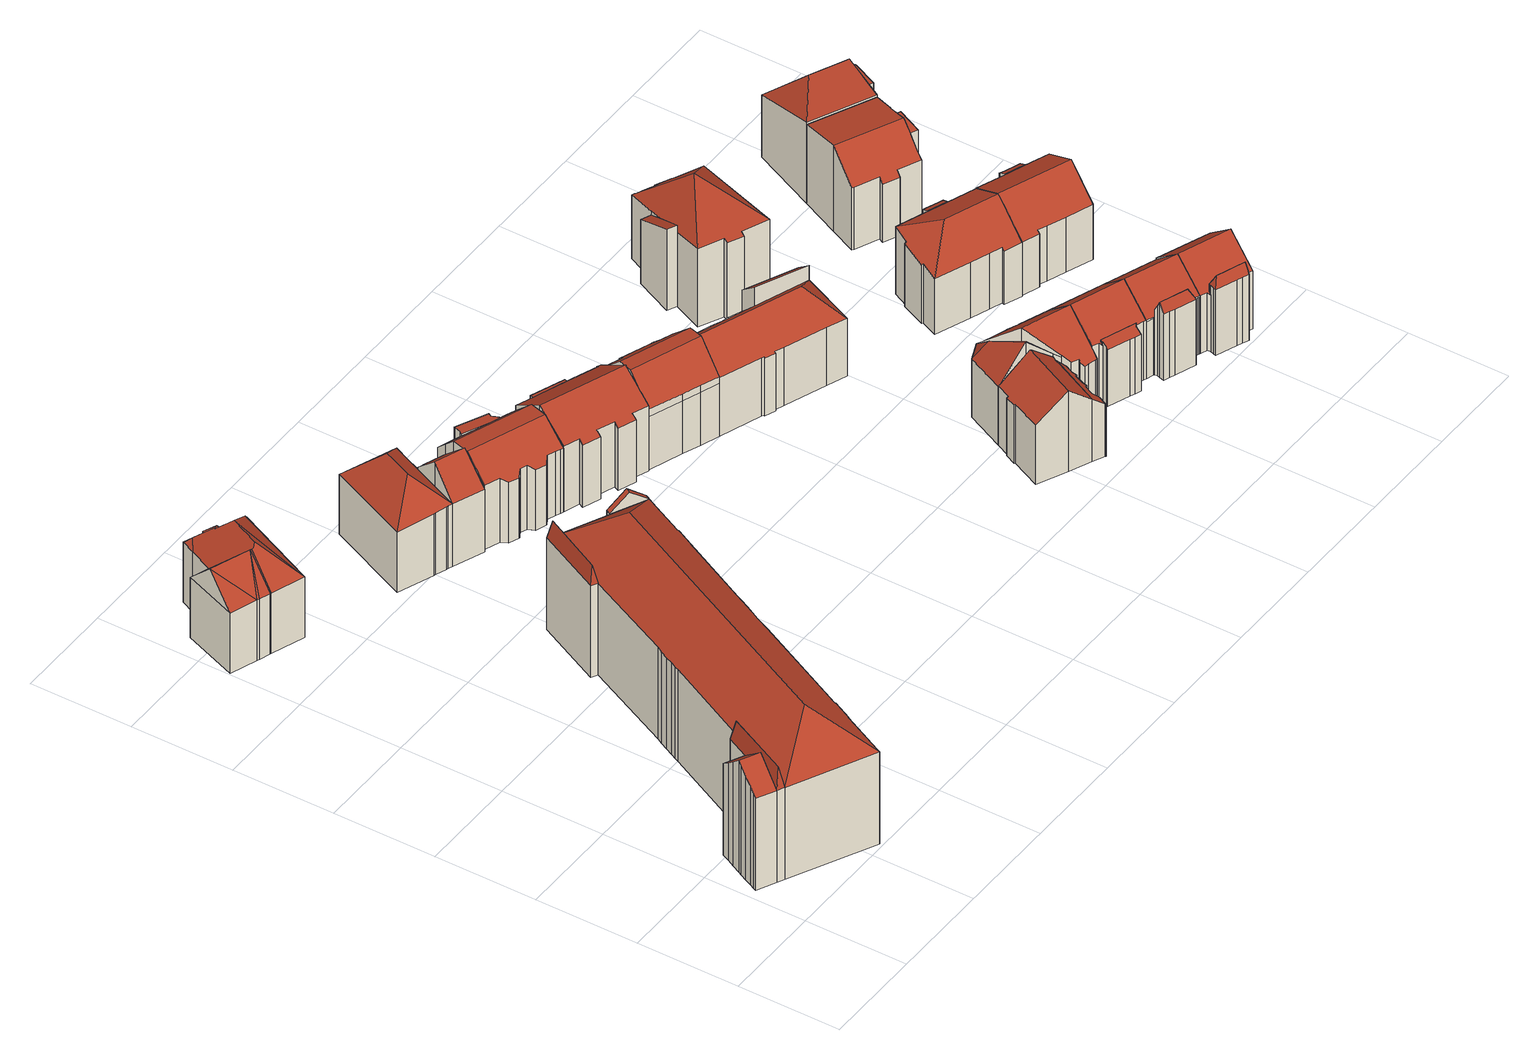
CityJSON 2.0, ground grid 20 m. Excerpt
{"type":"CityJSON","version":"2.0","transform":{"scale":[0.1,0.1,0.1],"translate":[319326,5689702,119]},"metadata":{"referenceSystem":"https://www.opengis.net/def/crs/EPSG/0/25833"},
"CityObjects":{
"building1":{"type":"Building","attributes":{"name":"Humboldt-Schule","Gemeindeschluessel":14713000,"Geometrietyp2DReferenz":"3000","function":"31001_3021","roofType":"9999"},"children":["building1-1","building1-2","building1-3","building1-4","building1-5"]},
"building1-1":{"type":"BuildingPart","attributes":{"Dachtyp_tdc":"tdcGableRoof","Dachneigung":39.08,"QualitaetDacherkennung":35,"Geometrietyp2DReferenz":"3000","roofType":"3100","measuredHeight":22.86},"parents":["building1"],"geometry":[{"type":"MultiSurface","lod":"2","boundaries":[[[0,1,2,3]],[[1,4,5,2]],[[4,6,7,5]],[[8,0,3,9,10]],[[8,11,12,0]],[[6,4,1,12,11]],[[0,12,1]],[[6,11,8]],[[3,2,5,7,9]],[[10,6,8]],[[10,9,7,6]]],"semantics":{"surfaces":[{"type":"WallSurface"},{"type":"RoofSurface"},{"type":"GroundSurface"},{"type":"ClosureSurface"}],"values":[0,0,0,0,1,1,0,0,2,0,3]}}]},
"building1-2":{"type":"BuildingPart","attributes":{"Dachtyp_tdc":"tdcGableRoof","Dachneigung":39.95,"QualitaetDacherkennung":53,"Geometrietyp2DReferenz":"3000","roofType":"3100","measuredHeight":24.12},"parents":["building1"],"geometry":[{"type":"MultiSurface","lod":"2","boundaries":[[[13,14,15,16]],[[17,18,19,20]],[[18,21,22,19]],[[21,23,24,22]],[[23,25,26,24]],[[25,27,28,26]],[[27,29,30,28]],[[29,31,32,30]],[[31,33,34,32]],[[33,13,16,34]],[[29,27,25,23,21,18,17,35]],[[35,36,14,13,33,31,29]],[[16,15,37,20,19,22,24,26,28,30,32,34]],[[38,36,35]],[[37,15,14,36,38]],[[17,38,35]],[[37,38,17,20]]],"semantics":{"surfaces":[{"type":"WallSurface"},{"type":"RoofSurface"},{"type":"GroundSurface"},{"type":"ClosureSurface"}],"values":[0,0,0,0,0,0,0,0,0,0,1,1,2,0,3,0,3]}}]},
"building1-3":{"type":"BuildingPart","attributes":{"Dachtyp_tdc":"tdcFreeFormRoof","Dachneigung":79.65,"QualitaetDacherkennung":23,"Geometrietyp2DReferenz":"3000","roofType":"5000","measuredHeight":24.1},"parents":["building1"],"geometry":[{"type":"MultiSurface","lod":"2","boundaries":[[[39,17,20,40,41]],[[42,43,44,45,46]],[[47,43,42]],[[48,47,42,36,38,17]],[[48,17,39]],[[47,48,39,43]],[[40,20,37,15,46,45]],[[46,15,14,36,42]],[[15,37,38,36,14]],[[37,20,17,38]],[[41,44,43,39]],[[41,40,45,44]]],"semantics":{"surfaces":[{"type":"WallSurface"},{"type":"RoofSurface"},{"type":"GroundSurface"},{"type":"ClosureSurface"}],"values":[0,0,1,1,1,1,2,0,3,3,0,3]}}]},
"building1-4":{"type":"BuildingPart","attributes":{"Dachtyp_tdc":"tdcHipRoof","Dachneigung":39.89,"QualitaetDacherkennung":83,"Geometrietyp2DReferenz":"3000","roofType":"3200","measuredHeight":27.28},"parents":["building1"],"geometry":[{"type":"MultiSurface","lod":"2","boundaries":[[[49,50,51,52]],[[50,53,54,51]],[[53,55,56,54]],[[55,57,58,56]],[[57,59,60,58]],[[59,61,62,60]],[[61,63,64,62]],[[63,65,66,64]],[[65,67,68,66]],[[67,69,70,68]],[[69,71,72,70]],[[71,73,74,72]],[[73,75,76,74]],[[75,77,78,76]],[[77,79,80,78]],[[79,81,82,80]],[[81,41,40,82]],[[44,83,84,45]],[[83,85,86,84]],[[85,87,88,86]],[[87,89,90,88]],[[89,91,92,90]],[[91,93,94,92]],[[93,95,96,94]],[[97,10,9,98]],[[6,99,100,7]],[[99,101,102,100]],[[101,49,52,102]],[[6,10,97,103]],[[41,81,104]],[[97,95,93,91,89,87,85,83,44,41,104,103]],[[81,79,77,75,73,71,69,67,65,63,61,59,57,55,53,50,49,101,99,6,103,104]],[[52,51,54,56,58,60,62,64,66,68,70,72,74,76,78,80,82,40,45,84,86,88,90,92,94,96,98,9,7,100,102]],[[44,45,40,41]],[[97,98,96,95]],[[7,9,10,6]]],"semantics":{"surfaces":[{"type":"WallSurface"},{"type":"RoofSurface"},{"type":"GroundSurface"},{"type":"ClosureSurface"}],"values":[0,0,0,0,0,0,0,0,0,0,0,0,0,0,0,0,0,0,0,0,0,0,0,0,0,0,0,0,1,1,1,1,2,3,3,3]}}]},
"building1-5":{"type":"BuildingPart","attributes":{"Dachtyp_tdc":"tdcFreeFormRoof","Dachneigung":79.71,"QualitaetDacherkennung":27,"Geometrietyp2DReferenz":"3000","roofType":"5000","measuredHeight":23.66},"parents":["building1"],"geometry":[{"type":"MultiSurface","lod":"2","boundaries":[[[105,106,107,96,95]],[[106,108,109,107]],[[108,110,97,98,109]],[[111,110,108]],[[112,111,108,106]],[[112,106,105]],[[111,112,105,110]],[[96,107,109,98]],[[95,97,110,105]],[[95,96,98,97]]],"semantics":{"surfaces":[{"type":"WallSurface"},{"type":"RoofSurface"},{"type":"GroundSurface"},{"type":"ClosureSurface"}],"values":[0,0,0,1,1,1,1,2,0,3]}}]},
"building2":{"type":"Building","attributes":{"Dachtyp_tdc":"tdcFreeFormRoof","Gemeindeschluessel":14713000,"Dachneigung":45.33,"QualitaetDacherkennung":56,"Geometrietyp2DReferenz":"3000","function":"31001_9998","roofType":"5000","measuredHeight":19.27},"geometry":[{"type":"MultiSurface","lod":"2","boundaries":[[[113,114,115,116]],[[114,117,118,115]],[[117,119,120,118]],[[119,121,122,120]],[[121,123,124,122]],[[123,125,126,124]],[[125,127,128,126]],[[127,129,130,128]],[[129,131,132,130]],[[131,133,134,132]],[[133,135,136,134]],[[135,137,138,136]],[[137,139,140,138]],[[139,141,142,140]],[[141,143,144,142]],[[143,145,146,144]],[[145,147,148,146]],[[147,113,116,148]],[[149,143,141]],[[149,145,143]],[[145,149,150]],[[150,147,145]],[[151,149,141,139]],[[152,153,151,139,137]],[[133,137,135]],[[154,137,133]],[[137,154,152]],[[155,154,133,131]],[[156,157,158,155,131,129]],[[156,129,127]],[[157,156,127,125]],[[159,158,157,125,123]],[[121,159,123]],[[159,121,119]],[[153,152,154,155,158,159,119,117]],[[117,149,151,153]],[[114,149,117]],[[113,149,114]],[[113,150,149]],[[147,150,113]],[[116,115,118,120,122,124,126,128,130,132,134,136,138,140,142,144,146,148]]],"semantics":{"surfaces":[{"type":"WallSurface"},{"type":"RoofSurface"},{"type":"GroundSurface"}],"values":[0,0,0,0,0,0,0,0,0,0,0,0,0,0,0,0,0,0,1,1,1,1,1,1,1,1,1,1,1,1,1,1,1,1,1,1,1,1,1,0,2]}}]},
"building3":{"type":"Building","attributes":{"Gemeindeschluessel":14713000,"Geometrietyp2DReferenz":"3000","function":"31001_9998","roofType":"9999"},"children":["building3-1","building3-2"]},
"building3-1":{"type":"BuildingPart","attributes":{"Dachtyp_tdc":"tdcGableRoof","Dachneigung":43.64,"QualitaetDacherkennung":61,"Geometrietyp2DReferenz":"3000","roofType":"3100","measuredHeight":18.75},"parents":["building3"],"geometry":[{"type":"MultiSurface","lod":"2","boundaries":[[[160,161,162,163,164]],[[161,165,166,162]],[[165,167,168,166]],[[167,169,170,168]],[[169,171,172,170]],[[171,173,174,172]],[[173,175,176,174]],[[175,177,178,176]],[[177,179,180,178]],[[175,173,171,169,167,165,161,160,181]],[[181,179,177,175]],[[182,163,162,166,168,170,172,174,176,178,180]],[[160,164,183,181]],[[164,163,182,183]],[[183,179,181]],[[182,180,179,183]]],"semantics":{"surfaces":[{"type":"WallSurface"},{"type":"RoofSurface"},{"type":"GroundSurface"},{"type":"ClosureSurface"}],"values":[0,0,0,0,0,0,0,0,0,1,1,2,0,3,0,3]}}]},
"building3-2":{"type":"BuildingPart","attributes":{"Dachtyp_tdc":"tdcHipRoof","Dachneigung":45.8,"QualitaetDacherkennung":66,"Geometrietyp2DReferenz":"3000","roofType":"3200","measuredHeight":18.83},"parents":["building3"],"geometry":[{"type":"MultiSurface","lod":"2","boundaries":[[[184,164,163,185]],[[186,187,180,179]],[[186,188,189,187]],[[188,190,191,189]],[[190,192,193,191]],[[192,194,195,193]],[[194,196,197,195]],[[196,198,199,197]],[[198,200,201,199]],[[200,202,203,201]],[[202,184,185,203]],[[194,192,190,188,186,179,204]],[[198,196,205]],[[179,183,164,184,202,200,198,205,204]],[[196,194,204,205]],[[185,163,182,180,187,189,191,193,195,197,199,201,203]],[[183,182,163,164]],[[180,182,183,179]]],"semantics":{"surfaces":[{"type":"WallSurface"},{"type":"RoofSurface"},{"type":"GroundSurface"},{"type":"ClosureSurface"}],"values":[0,0,0,0,0,0,0,0,0,0,0,1,1,1,1,2,3,3]}}]},
"building4":{"type":"Building","attributes":{"Gemeindeschluessel":14713000,"Geometrietyp2DReferenz":"3000","function":"31001_9998","roofType":"9999"},"children":["building4-1","building4-2"]},
"building4-1":{"type":"BuildingPart","attributes":{"Dachtyp_tdc":"tdcCutGableRoof","Dachneigung":38.71,"QualitaetDacherkennung":63,"Geometrietyp2DReferenz":"3000","roofType":"9999","measuredHeight":17.77},"parents":["building4"],"geometry":[{"type":"MultiSurface","lod":"2","boundaries":[[[206,207,208,209]],[[207,210,211,208]],[[210,212,213,211]],[[212,214,215,213]],[[216,217,218]],[[216,219,220,217]],[[219,221,222,220]],[[221,223,224,222]],[[223,225,226,224]],[[225,227,228,226]],[[227,229,230,228]],[[229,231,232,230]],[[231,233,234,232]],[[233,235,236,234]],[[235,237,238,236]],[[237,239,240,238]],[[239,241,242,240]],[[241,243,244,242]],[[243,245,246,244]],[[245,247,248,246]],[[247,249,250,248]],[[249,251,252,250]],[[251,253,254,252]],[[253,255,256,254]],[[255,206,209,256]],[[223,221,219,216,257,258,214,212,210,207,206,255]],[[253,251,249,247,245,243,241,239,237,235,233,231,229,227,225]],[[255,253,225,223]],[[209,208,211,213,215,259,217,220,222,224,226,228,230,232,234,236,238,240,242,244,246,248,250,252,254,256]],[[259,215,214,258]],[[218,257,216]],[[217,259,258,257,218]]],"semantics":{"surfaces":[{"type":"WallSurface"},{"type":"RoofSurface"},{"type":"GroundSurface"},{"type":"ClosureSurface"}],"values":[0,0,0,0,0,0,0,0,0,0,0,0,0,0,0,0,0,0,0,0,0,0,0,0,0,1,1,1,2,3,0,3]}}]},
"building4-2":{"type":"BuildingPart","attributes":{"Dachtyp_tdc":"tdcPolyFlatRoof","Dachneigung":4.6,"QualitaetDacherkennung":40,"Geometrietyp2DReferenz":"3000","roofType":"2100","measuredHeight":13.52},"parents":["building4"],"geometry":[{"type":"MultiSurface","lod":"2","boundaries":[[[260,261,262,263]],[[261,218,217,262]],[[264,215,214]],[[264,265,266,215]],[[265,267,268,266]],[[267,260,263,268]],[[267,265,264,269,257,218,261,260]],[[263,262,217,259,215,266,268]],[[258,257,269]],[[259,217,218,257,258]],[[214,258,269,264]],[[214,215,259,258]]],"semantics":{"surfaces":[{"type":"WallSurface"},{"type":"RoofSurface"},{"type":"GroundSurface"},{"type":"ClosureSurface"}],"values":[0,0,0,0,0,0,1,2,0,3,0,3]}}]},
"building5":{"type":"Building","attributes":{"Gemeindeschluessel":14713000,"Geometrietyp2DReferenz":"3000","function":"31001_9998","roofType":"9999"},"children":["building5-1","building5-2"]},
"building5-1":{"type":"BuildingPart","attributes":{"Dachtyp_tdc":"tdcFreeFormRoof","Dachneigung":34.18,"QualitaetDacherkennung":34,"Geometrietyp2DReferenz":"3000","roofType":"5000","measuredHeight":18.55},"parents":["building5"],"geometry":[{"type":"MultiSurface","lod":"2","boundaries":[[[270,271,272,273]],[[271,274,275,272]],[[274,276,277,275]],[[276,278,279,277]],[[278,280,281,279]],[[280,282,283,281]],[[282,284,285,283]],[[284,286,287,285]],[[286,288,289,287]],[[288,290,291,289]],[[290,292,293,291]],[[294,295,296]],[[294,297,298,295]],[[297,299,300,298]],[[299,301,302,300]],[[301,303,304,302]],[[303,305,306,304]],[[305,307,308,306]],[[307,309,310,308]],[[309,270,273,310]],[[305,303,301,299,297,294,292,290,288,286]],[[286,284,282,280,278,276,274,271,270,309,307,305]],[[273,272,275,277,279,281,283,285,287,289,291,295,298,300,302,304,306,308,310]],[[296,293,292,294]],[[296,295,291,293]]],"semantics":{"surfaces":[{"type":"WallSurface"},{"type":"RoofSurface"},{"type":"GroundSurface"},{"type":"ClosureSurface"}],"values":[0,0,0,0,0,0,0,0,0,0,0,0,0,0,0,0,0,0,0,0,1,1,2,0,3]}}]},
"building5-2":{"type":"BuildingPart","attributes":{"Dachtyp_tdc":"tdcPolyFlatRoof","Dachneigung":6.63,"QualitaetDacherkennung":39,"Geometrietyp2DReferenz":"3000","roofType":"2100","measuredHeight":13.02},"parents":["building5"],"geometry":[{"type":"MultiSurface","lod":"2","boundaries":[[[293,311,312,291]],[[311,313,314,312]],[[313,315,316,314]],[[315,317,318,316]],[[317,319,320,318]],[[319,296,295,320]],[[296,319,317,315,313,311,293]],[[291,312,314,316,318,320,295]],[[291,295,296,293]]],"semantics":{"surfaces":[{"type":"WallSurface"},{"type":"RoofSurface"},{"type":"GroundSurface"},{"type":"ClosureSurface"}],"values":[0,0,0,0,0,0,1,2,3]}}]},
"building6":{"type":"Building","attributes":{"Dachtyp_tdc":"tdcFreeFormRoof","Gemeindeschluessel":14713000,"Dachneigung":43.04,"QualitaetDacherkennung":45,"Geometrietyp2DReferenz":"3000","function":"31001_9998","roofType":"5000","measuredHeight":18.14},"geometry":[{"type":"MultiSurface","lod":"2","boundaries":[[[321,322,323,324]],[[322,325,326,323]],[[325,327,328,326]],[[327,329,330,328]],[[329,331,332,330]],[[331,333,334,332]],[[333,335,336,334]],[[335,337,338,336]],[[337,339,340,338]],[[339,341,342,340]],[[341,343,344,342]],[[343,345,346,344]],[[345,347,348,346]],[[347,349,350,348]],[[349,351,352,350]],[[351,321,324,352]],[[353,354,355,356,357,358,359,360,327,325,361,362,363]],[[364,365,366,367,368,369]],[[370,357,356,366,365]],[[335,370,365,364,337]],[[333,358,357,370,335]],[[337,364,369,339]],[[339,369,368,341]],[[341,368,367,343]],[[343,367,366,356,355,345]],[[349,353,363,351]],[[351,363,362,321]],[[321,362,361,322]],[[322,361,325]],[[327,360,329]],[[329,360,359,331]],[[331,359,358,333]],[[345,355,354,347]],[[347,354,353,349]],[[324,323,326,328,330,332,334,336,338,340,342,344,346,348,350,352]]],"semantics":{"surfaces":[{"type":"WallSurface"},{"type":"RoofSurface"},{"type":"GroundSurface"}],"values":[0,0,0,0,0,0,0,0,0,0,0,0,0,0,0,0,1,1,1,0,0,0,0,0,0,0,0,0,0,0,0,0,0,0,2]}}]},
"building7":{"type":"Building","attributes":{"Gemeindeschluessel":14713000,"Geometrietyp2DReferenz":"3000","function":"31001_9998","roofType":"9999"},"children":["building7-1","building7-2","building7-3"]},
"building7-1":{"type":"BuildingPart","attributes":{"Dachtyp_tdc":"tdcPolyFlatRoof","Dachneigung":41.28,"QualitaetDacherkennung":39,"Geometrietyp2DReferenz":"3000","roofType":"2100","measuredHeight":16.24},"parents":["building7"],"geometry":[{"type":"MultiSurface","lod":"2","boundaries":[[[371,372,373,374,375]],[[376,377,378,379,380]],[[377,371,375,378]],[[377,376,372,371]],[[375,374,379,378]],[[380,373,372,376]],[[380,379,374,373]]],"semantics":{"surfaces":[{"type":"WallSurface"},{"type":"RoofSurface"},{"type":"GroundSurface"},{"type":"ClosureSurface"}],"values":[0,0,0,1,2,0,3]}}]},
"building7-2":{"type":"BuildingPart","attributes":{"Dachtyp_tdc":"tdcHipAndGableRoof","Dachneigung":43.42,"QualitaetDacherkennung":52,"Geometrietyp2DReferenz":"3000","roofType":"5000","measuredHeight":18.01},"parents":["building7"],"geometry":[{"type":"MultiSurface","lod":"2","boundaries":[[[381,382,383,384]],[[382,385,386,383]],[[385,387,388,386]],[[387,389,390,388]],[[389,391,338,390]],[[391,392,393,338]],[[392,394,395,393]],[[396,397,398,399]],[[397,400,401,398]],[[400,402,403,401]],[[402,404,405,403]],[[404,406,407,405]],[[406,408,409,407]],[[408,380,379,409]],[[373,410,411,374]],[[410,412,413,411]],[[412,414,415,413]],[[414,381,384,415]],[[410,373,416]],[[373,380,408,406,404,402,400,397,396,394,392,416]],[[392,391,389,387,385,382,381,414,412,410,416]],[[384,383,386,388,390,338,393,395,399,398,401,403,405,407,409,379,374,411,413,415]],[[396,399,395,394]],[[373,374,379,380]]],"semantics":{"surfaces":[{"type":"WallSurface"},{"type":"RoofSurface"},{"type":"GroundSurface"},{"type":"ClosureSurface"}],"values":[0,0,0,0,0,0,0,0,0,0,0,0,0,0,0,0,0,0,1,1,1,2,3,3]}}]},
"building7-3":{"type":"BuildingPart","attributes":{"Dachtyp_tdc":"tdcPolyFlatRoof","Dachneigung":9.2,"QualitaetDacherkennung":43,"Geometrietyp2DReferenz":"3000","roofType":"2100","measuredHeight":12.46},"parents":["building7"],"geometry":[{"type":"MultiSurface","lod":"2","boundaries":[[[417,418,334,395,394]],[[418,419,420,334]],[[419,421,422,420]],[[421,423,424,422]],[[423,425,396,399,424]],[[423,421,419,418,417,425]],[[399,395,334,420,422,424]],[[417,394,396,425]],[[394,395,399,396]]],"semantics":{"surfaces":[{"type":"WallSurface"},{"type":"RoofSurface"},{"type":"GroundSurface"},{"type":"ClosureSurface"}],"values":[0,0,0,0,0,1,2,0,3]}}]},
"building8":{"type":"Building","attributes":{"Gemeindeschluessel":14713000,"Geometrietyp2DReferenz":"3000","function":"31001_9998","roofType":"9999"},"children":["building8-1","building8-2","building8-3","building8-4"]},
"building8-1":{"type":"BuildingPart","attributes":{"Dachtyp_tdc":"tdcPolyFlatRoof","Dachneigung":40.09,"QualitaetDacherkennung":28,"Geometrietyp2DReferenz":"3000","roofType":"2100","measuredHeight":13.43},"parents":["building8"],"geometry":[{"type":"MultiSurface","lod":"2","boundaries":[[[426,427,428,429]],[[426,430,431,427]],[[430,432,433,431]],[[432,434,435,433]],[[434,436,437,435]],[[436,438,439,437]],[[438,440,441,439]],[[440,442,443,441]],[[442,444,445,443]],[[444,446,447,445]],[[446,448,449,447]],[[448,450,451,449]],[[450,452,453,451]],[[452,454,455,453]],[[454,452,450,448,446,444,442,440,438,436,434,432,430,426,429,456]],[[428,427,431,433,435,437,439,441,443,445,447,449,451,453,455]],[[428,455,454,456,429]]],"semantics":{"surfaces":[{"type":"WallSurface"},{"type":"RoofSurface"},{"type":"GroundSurface"},{"type":"ClosureSurface"}],"values":[0,0,0,0,0,0,0,0,0,0,0,0,0,0,1,2,3]}}]},
"building8-2":{"type":"BuildingPart","attributes":{"Dachtyp_tdc":"tdcGableRoof","Dachneigung":40.97,"QualitaetDacherkennung":68,"Geometrietyp2DReferenz":"3000","roofType":"3100","measuredHeight":17.46},"parents":["building8"],"geometry":[{"type":"MultiSurface","lod":"2","boundaries":[[[457,458,459,460]],[[458,461,462,459]],[[461,463,464,462]],[[463,465,466,464]],[[465,467,468,466]],[[467,469,470,468]],[[469,471,470]],[[472,473,474,475]],[[473,476,477,474]],[[476,478,479,477]],[[478,480,481,479]],[[480,482,483,481]],[[482,484,485,483]],[[484,486,487,485]],[[486,488,489,487]],[[488,490,491,489]],[[490,457,460,491]],[[486,484,482,480,478,476,473,472,492,493]],[[493,469,467,465,463,461,458,457,490,488,486]],[[460,459,462,464,466,468,470,494,475,474,477,479,481,483,485,487,489,491]],[[495,471,469,493]],[[494,470,471,495]],[[492,495,493]],[[494,495,492,472,475]]],"semantics":{"surfaces":[{"type":"WallSurface"},{"type":"RoofSurface"},{"type":"GroundSurface"},{"type":"ClosureSurface"}],"values":[0,0,0,0,0,0,0,0,0,0,0,0,0,0,0,0,0,1,1,2,0,3,0,3]}}]},
"building8-3":{"type":"BuildingPart","attributes":{"Dachtyp_tdc":"tdcGableRoof","Dachneigung":36.31,"QualitaetDacherkennung":55,"Geometrietyp2DReferenz":"3000","roofType":"3100","measuredHeight":17.39},"parents":["building8"],"geometry":[{"type":"MultiSurface","lod":"2","boundaries":[[[496,497,498,499]],[[497,500,501,498]],[[500,502,503,504,501]],[[505,429,428,506]],[[507,508,509,455,454]],[[508,510,511,509]],[[510,512,513,511]],[[512,496,499,513]],[[508,507,456,429,505,514]],[[514,515,516,502,500,497,496,512,510,508]],[[499,498,501,504,517,518,506,428,455,509,511,513]],[[516,503,502]],[[518,517,515,514]],[[517,504,503,516,515]],[[518,514,505,506]],[[454,456,507]],[[455,428,429,456,454]]],"semantics":{"surfaces":[{"type":"WallSurface"},{"type":"RoofSurface"},{"type":"GroundSurface"},{"type":"ClosureSurface"}],"values":[0,0,0,0,0,0,0,0,1,1,2,0,3,3,3,0,3]}}]},
"building8-4":{"type":"BuildingPart","attributes":{"Dachtyp_tdc":"tdcFreeFormRoof","Dachneigung":51.46,"QualitaetDacherkennung":14,"Geometrietyp2DReferenz":"3000","roofType":"5000","measuredHeight":15.88},"parents":["building8"],"geometry":[{"type":"MultiSurface","lod":"2","boundaries":[[[471,519,505,506,470]],[[503,520,521,504]],[[520,522,472,475,521]],[[523,519,471,495,492,522,524]],[[522,520,524]],[[520,503,516,523,524]],[[475,494,470,506,518,517,504,521]],[[492,472,522]],[[470,494,495,471]],[[494,475,472,492,495]],[[515,514,505,519,523]],[[517,518,514,515]],[[518,506,505,514]],[[516,515,523]],[[517,515,516,503,504]]],"semantics":{"surfaces":[{"type":"WallSurface"},{"type":"RoofSurface"},{"type":"GroundSurface"},{"type":"ClosureSurface"}],"values":[0,0,0,1,1,1,2,0,3,3,0,3,3,0,3]}}]},
"building9":{"type":"Building","attributes":{"Gemeindeschluessel":14713000,"Geometrietyp2DReferenz":"3000","function":"31001_9998","roofType":"9999"},"children":["building9-1","building9-2"]},
"building9-1":{"type":"BuildingPart","attributes":{"Dachtyp_tdc":"tdcGableRoof","Dachneigung":37.28,"QualitaetDacherkennung":46,"Geometrietyp2DReferenz":"3000","roofType":"3100","measuredHeight":17.29},"parents":["building9"],"geometry":[{"type":"MultiSurface","lod":"2","boundaries":[[[525,526,527,528]],[[526,529,530,527]],[[529,531,532,530]],[[531,484,533,532]],[[484,534,535,533]],[[534,536,537,535]],[[536,538,539,537]],[[538,540,541,539]],[[540,542,543,541]],[[536,534,484,531]],[[531,529,526,525,544,542,540,538,536]],[[543,545,528,527,530,532,533,535,537,539,541]],[[544,545,543,542]],[[525,528,545,544]]],"semantics":{"surfaces":[{"type":"WallSurface"},{"type":"RoofSurface"},{"type":"GroundSurface"},{"type":"ClosureSurface"}],"values":[0,0,0,0,0,0,0,0,0,1,1,2,3,3]}}]},
"building9-2":{"type":"BuildingPart","attributes":{"Dachtyp_tdc":"tdcPolyFlatRoof","Dachneigung":24.09,"QualitaetDacherkennung":24,"Geometrietyp2DReferenz":"3000","roofType":"2100","measuredHeight":13.1},"parents":["building9"],"geometry":[{"type":"MultiSurface","lod":"2","boundaries":[[[546,547,525,528,548]],[[549,550,551,543,542]],[[550,552,553,551]],[[552,554,555,553]],[[554,556,557,555]],[[556,558,559,557]],[[558,546,548,559]],[[558,556,554,552,550,549,560,547,546]],[[548,528,545,543,551,553,555,557,559]],[[544,525,547,560]],[[544,545,528,525]],[[542,544,560,549]],[[542,543,545,544]]],"semantics":{"surfaces":[{"type":"WallSurface"},{"type":"RoofSurface"},{"type":"GroundSurface"},{"type":"ClosureSurface"}],"values":[0,0,0,0,0,0,0,1,2,0,3,0,3]}}]},
"building10":{"type":"Building","attributes":{"Gemeindeschluessel":14713000,"Geometrietyp2DReferenz":"3000","function":"31001_9998","roofType":"9999"},"children":["building10-1","building10-2"]},
"building10-1":{"type":"BuildingPart","attributes":{"Dachtyp_tdc":"tdcTentRoof","Dachneigung":41.54,"QualitaetDacherkennung":26,"Geometrietyp2DReferenz":"3000","roofType":"3500","measuredHeight":21.17},"parents":["building10"],"geometry":[{"type":"MultiSurface","lod":"2","boundaries":[[[561,562,563,564]],[[562,565,566,563]],[[565,567,568,566]],[[567,569,570,568]],[[569,571,572,570]],[[573,574,575,576,577]],[[574,578,579,575]],[[578,580,581,579]],[[580,582,583,581]],[[582,584,585,583]],[[584,586,587,585]],[[586,588,589,587]],[[588,590,591,589]],[[590,592,593,591]],[[592,594,595,593]],[[594,561,564,595]],[[569,567,565,562,561,594,596]],[[574,573,597,598,571,569,596]],[[592,590,588,586,584,582,580,578,574,596]],[[594,592,596]],[[564,563,566,568,570,572,576,575,579,581,583,585,587,589,591,593,595]],[[597,577,598]],[[577,576,572,571,598]],[[573,577,597]]],"semantics":{"surfaces":[{"type":"WallSurface"},{"type":"RoofSurface"},{"type":"GroundSurface"},{"type":"ClosureSurface"}],"values":[0,0,0,0,0,0,0,0,0,0,0,0,0,0,0,0,1,1,1,1,2,0,3,0]}}]},
"building10-2":{"type":"BuildingPart","attributes":{"Dachtyp_tdc":"tdcPolyFlatRoof","Dachneigung":24.08,"QualitaetDacherkennung":25,"Geometrietyp2DReferenz":"3000","roofType":"2100","measuredHeight":17.58},"parents":["building10"],"geometry":[{"type":"MultiSurface","lod":"2","boundaries":[[[599,600,601,602]],[[600,577,576,601]],[[603,572,571]],[[603,599,602,572]],[[603,598,577,600,599]],[[602,601,576,572]],[[571,598,603]],[[572,576,577,598,571]]],"semantics":{"surfaces":[{"type":"WallSurface"},{"type":"RoofSurface"},{"type":"GroundSurface"},{"type":"ClosureSurface"}],"values":[0,0,0,0,1,2,0,3]}}]},
"building11":{"type":"Building","attributes":{"Gemeindeschluessel":14713000,"Geometrietyp2DReferenz":"3000","function":"31001_9998","roofType":"9999"},"children":["building11-1","building11-2"]},
"building11-1":{"type":"BuildingPart","attributes":{"Dachtyp_tdc":"tdcFreeFormRoof","Dachneigung":63.74,"QualitaetDacherkennung":9,"Geometrietyp2DReferenz":"3000","roofType":"5000","measuredHeight":16.14},"parents":["building11"],"geometry":[{"type":"MultiSurface","lod":"2","boundaries":[[[604,605,606,607]],[[605,608,609,606]],[[608,610,611,612,613,609]],[[614,615,616,617,618]],[[615,619,620,616]],[[619,621,622,620]],[[621,623,624,622]],[[623,625,626,624]],[[625,604,607,626]],[[621,619,615,614,627,628]],[[627,610,608,605,628]],[[605,604,625,623,621,628]],[[607,606,609,613,629,617,616,620,622,624,626]],[[630,611,610,627]],[[629,613,612,631]],[[631,612,611,630]],[[614,618,631,630,627]],[[618,617,629,631]]],"semantics":{"surfaces":[{"type":"WallSurface"},{"type":"RoofSurface"},{"type":"GroundSurface"},{"type":"ClosureSurface"}],"values":[0,0,0,0,0,0,0,0,0,1,1,1,2,0,3,3,0,3]}}]},
"building11-2":{"type":"BuildingPart","attributes":{"Dachtyp_tdc":"tdcGableRoof","Dachneigung":37.46,"QualitaetDacherkennung":47,"Geometrietyp2DReferenz":"3000","roofType":"3100","measuredHeight":17.3},"parents":["building11"],"geometry":[{"type":"MultiSurface","lod":"2","boundaries":[[[632,633,634,635]],[[633,636,637,634]],[[636,618,617,637]],[[612,638,639,613]],[[638,640,539,639]],[[640,534,535,539]],[[534,632,635,535]],[[534,536,641,632]],[[642,643,644,641,536,538,645,611,630]],[[612,611,645,638]],[[638,645,538,640]],[[640,538,536,534]],[[633,644,643,636]],[[632,641,644,633]],[[636,643,642,618]],[[635,634,637,617,629,613,639,539,535]],[[631,612,613,629]],[[618,631,629,617]],[[631,618,642,630]],[[612,631,630,611]]],"semantics":{"surfaces":[{"type":"WallSurface"},{"type":"RoofSurface"},{"type":"GroundSurface"},{"type":"ClosureSurface"}],"values":[0,0,0,0,0,0,0,1,1,0,0,0,0,0,0,2,3,3,0,3]}}]},
"building12":{"type":"Building","attributes":{"Gemeindeschluessel":14713000,"Geometrietyp2DReferenz":"3000","function":"31001_9998","roofType":"9999"},"children":["building12-1","building12-2"]},
"building12-1":{"type":"BuildingPart","attributes":{"Dachtyp_tdc":"tdcPolyFlatRoof","Dachneigung":24.52,"QualitaetDacherkennung":40,"Geometrietyp2DReferenz":"3000","roofType":"2100","measuredHeight":14.7},"parents":["building12"],"geometry":[{"type":"MultiSurface","lod":"2","boundaries":[[[646,647,648]],[[646,649,650,647]],[[649,651,652,650]],[[651,653,654,652]],[[653,655,656,654]],[[655,657,658,659,656]],[[655,653,651,649,646,657]],[[659,647,650,652,654,656]],[[646,648,658,657]],[[648,647,659,658]]],"semantics":{"surfaces":[{"type":"WallSurface"},{"type":"RoofSurface"},{"type":"GroundSurface"},{"type":"ClosureSurface"}],"values":[0,0,0,0,0,0,1,2,0,3]}}]},
"building12-2":{"type":"BuildingPart","attributes":{"Dachtyp_tdc":"tdcHipAndGableRoof","Dachneigung":42.98,"QualitaetDacherkennung":43,"Geometrietyp2DReferenz":"3000","roofType":"5000","measuredHeight":17.6},"parents":["building12"],"geometry":[{"type":"MultiSurface","lod":"2","boundaries":[[[658,660,661,659]],[[660,662,663,661]],[[662,664,665,663]],[[664,666,667,665]],[[666,668,669,667]],[[668,670,671,669]],[[670,672,673,671]],[[672,674,675,673]],[[674,676,677,675]],[[676,678,679,677]],[[678,680,681,679]],[[680,682,683,681]],[[682,684,685,683]],[[684,686,687,685]],[[686,648,647,687]],[[684,682,680,678,676,674,688]],[[674,672,670,668,666,664,662,688]],[[662,660,658,648,686,684,688]],[[659,661,663,665,667,669,671,673,675,677,679,681,683,685,687,647]],[[659,647,648,658]]],"semantics":{"surfaces":[{"type":"WallSurface"},{"type":"RoofSurface"},{"type":"GroundSurface"},{"type":"ClosureSurface"}],"values":[0,0,0,0,0,0,0,0,0,0,0,0,0,0,0,1,1,1,2,3]}}]},
"building13":{"type":"Building","attributes":{"Gemeindeschluessel":14713000,"Geometrietyp2DReferenz":"3000","function":"31001_9998","roofType":"9999"},"children":["building13-1","building13-2"]},
"building13-1":{"type":"BuildingPart","attributes":{"Dachtyp_tdc":"tdcGableRoof","Dachneigung":37.94,"QualitaetDacherkennung":48,"Geometrietyp2DReferenz":"3000","roofType":"3100","measuredHeight":17.29},"parents":["building13"],"geometry":[{"type":"MultiSurface","lod":"2","boundaries":[[[689,690,691,692]],[[690,693,694,691]],[[693,695,634,694]],[[695,641,696,634]],[[641,697,635,696]],[[697,698,699,635]],[[698,700,701,699]],[[700,702,703,701]],[[702,704,705,703]],[[704,706,707,705]],[[700,698,697,641]],[[641,695,693,690,689,708,706,704,702,700]],[[707,709,692,691,694,634,696,635,699,701,703,705]],[[708,709,707,706]],[[689,692,709,708]]],"semantics":{"surfaces":[{"type":"WallSurface"},{"type":"RoofSurface"},{"type":"GroundSurface"},{"type":"ClosureSurface"}],"values":[0,0,0,0,0,0,0,0,0,0,1,1,2,3,3]}}]},
"building13-2":{"type":"BuildingPart","attributes":{"Dachtyp_tdc":"tdcFreeFormRoof","Dachneigung":64.2,"QualitaetDacherkennung":9,"Geometrietyp2DReferenz":"3000","roofType":"5000","measuredHeight":16.16},"parents":["building13"],"geometry":[{"type":"MultiSurface","lod":"2","boundaries":[[[710,711,712,707,706]],[[711,713,714,712]],[[713,715,716,714]],[[715,717,718,716]],[[717,719,720,718]],[[719,721,722,720]],[[721,723,724,722]],[[723,725,726,724]],[[725,727,689,692,726]],[[723,721,719,717,715,713,728]],[[713,711,710,729,728]],[[729,727,725,723,728]],[[709,707,712,714,716,718,720,722,724,726,692]],[[706,708,729,710]],[[706,707,709,708]],[[708,689,727,729]],[[708,709,692,689]]],"semantics":{"surfaces":[{"type":"WallSurface"},{"type":"RoofSurface"},{"type":"GroundSurface"},{"type":"ClosureSurface"}],"values":[0,0,0,0,0,0,0,0,0,1,1,1,2,0,3,0,3]}}]},
"building14":{"type":"Building","attributes":{"Gemeindeschluessel":14713000,"Geometrietyp2DReferenz":"3000","function":"31001_9998","roofType":"9999"},"children":["building14-1","building14-2"]},
"building14-1":{"type":"BuildingPart","attributes":{"Dachtyp_tdc":"tdcPolyFlatRoof","Dachneigung":26.03,"QualitaetDacherkennung":41,"Geometrietyp2DReferenz":"3000","roofType":"2100","measuredHeight":14.55},"parents":["building14"],"geometry":[{"type":"MultiSurface","lod":"2","boundaries":[[[730,731,732,733]],[[731,734,735,732]],[[734,736,737,735]],[[736,738,739,740,737]],[[741,730,733,742,743]],[[741,738,736,734,731,730]],[[733,732,735,737,740,742]],[[743,739,738,741]],[[743,742,740,739]]],"semantics":{"surfaces":[{"type":"WallSurface"},{"type":"RoofSurface"},{"type":"GroundSurface"},{"type":"ClosureSurface"}],"values":[0,0,0,0,0,1,2,0,3]}}]},
"building14-2":{"type":"BuildingPart","attributes":{"Dachtyp_tdc":"tdcGableRoof","Dachneigung":43.26,"QualitaetDacherkennung":49,"Geometrietyp2DReferenz":"3000","roofType":"3100","measuredHeight":17.53},"parents":["building14"],"geometry":[{"type":"MultiSurface","lod":"2","boundaries":[[[739,744,745,740]],[[744,746,747,745]],[[746,748,749,747]],[[748,750,751,749]],[[750,752,753,751]],[[752,754,755,753]],[[754,756,757,755]],[[756,664,758,757]],[[664,759,760,758]],[[759,761,762,760]],[[761,763,764,762]],[[763,743,742,764]],[[759,664,756,754,752,750,748,746]],[[746,744,739,743,763,761,759]],[[742,740,745,747,749,751,753,755,757,758,760,762,764]],[[740,742,743,739]]],"semantics":{"surfaces":[{"type":"WallSurface"},{"type":"RoofSurface"},{"type":"GroundSurface"},{"type":"ClosureSurface"}],"values":[0,0,0,0,0,0,0,0,0,0,0,0,1,1,2,3]}}]},
"building15":{"type":"Building","attributes":{"Gemeindeschluessel":14713000,"Geometrietyp2DReferenz":"3000","function":"31001_9998","roofType":"9999"},"children":["building15-1","building15-2"]},
"building15-1":{"type":"BuildingPart","attributes":{"Dachtyp_tdc":"tdcGableRoof","Dachneigung":10.15,"QualitaetDacherkennung":22,"Geometrietyp2DReferenz":"3000","roofType":"3100","measuredHeight":18.42},"parents":["building15"],"geometry":[{"type":"MultiSurface","lod":"2","boundaries":[[[765,766,767,768]],[[766,769,770,767]],[[769,771,772,770]],[[771,773,774,772]],[[773,775,776,774]],[[775,777,778,776]],[[777,779,780,778]],[[779,781,782,780]],[[781,783,784,782]],[[783,785,786,784]],[[785,787,788,789,786]],[[790,791,792]],[[790,765,768,791]],[[793,794,787,785,783,781]],[[781,779,777,775,773,771,769,766,765,790,793]],[[768,767,770,772,774,776,778,780,782,784,786,789,795,796,791]],[[797,788,787,794]],[[797,795,789,788]],[[798,797,794,793]],[[796,795,797,798]],[[790,792,798,793]],[[796,798,792,791]]],"semantics":{"surfaces":[{"type":"WallSurface"},{"type":"RoofSurface"},{"type":"GroundSurface"},{"type":"ClosureSurface"}],"values":[0,0,0,0,0,0,0,0,0,0,0,0,0,1,1,2,0,3,0,3,0,3]}}]},
"building15-2":{"type":"BuildingPart","attributes":{"Dachtyp_tdc":"tdcPolyFlatRoof","Dachneigung":2.58,"QualitaetDacherkennung":60,"Geometrietyp2DReferenz":"3000","roofType":"2100","measuredHeight":16.1},"parents":["building15"],"geometry":[{"type":"MultiSurface","lod":"2","boundaries":[[[788,799,800,789]],[[799,801,802,800]],[[801,803,804,802]],[[803,792,791,804]],[[797,798,792,803,801,799,788]],[[789,800,802,804,791,796,795]],[[795,796,798,797]],[[796,791,792,798]],[[788,789,795,797]]],"semantics":{"surfaces":[{"type":"WallSurface"},{"type":"RoofSurface"},{"type":"GroundSurface"},{"type":"ClosureSurface"}],"values":[0,0,0,0,1,2,3,3,3]}}]},
"building16":{"type":"Building","attributes":{"Gemeindeschluessel":14713000,"Geometrietyp2DReferenz":"3000","function":"31001_9998","roofType":"9999"},"children":["building16-1","building16-2"]},
"building16-1":{"type":"BuildingPart","attributes":{"Dachtyp_tdc":"tdcHipAndGableRoof","Dachneigung":10.03,"QualitaetDacherkennung":27,"Geometrietyp2DReferenz":"3000","roofType":"5000","measuredHeight":19.1},"parents":["building16"],"geometry":[{"type":"MultiSurface","lod":"2","boundaries":[[[805,806,807,808]],[[806,809,810,807]],[[809,811,812,810]],[[811,813,814,812]],[[813,815,816,817,814]],[[818,819,820]],[[818,821,822,819]],[[821,823,824,822]],[[823,825,826,824]],[[825,827,828,826]],[[827,829,830,828]],[[829,831,832,830]],[[831,805,808,832]],[[827,825,833]],[[825,823,821,818,834,833]],[[834,815,813,811,809,806,805,831,829,827,833]],[[808,807,810,812,814,817,835,819,822,824,826,828,830,832]],[[836,816,815,834]],[[835,817,816,836]],[[818,820,836,834]],[[835,836,820,819]]],"semantics":{"surfaces":[{"type":"WallSurface"},{"type":"RoofSurface"},{"type":"GroundSurface"},{"type":"ClosureSurface"}],"values":[0,0,0,0,0,0,0,0,0,0,0,0,0,1,1,1,2,0,3,0,3]}}]},
"building16-2":{"type":"BuildingPart","attributes":{"Dachtyp_tdc":"tdcPolyFlatRoof","Dachneigung":2.99,"QualitaetDacherkennung":71,"Geometrietyp2DReferenz":"3000","roofType":"2100","measuredHeight":16.29},"parents":["building16"],"geometry":[{"type":"MultiSurface","lod":"2","boundaries":[[[816,837,838,817]],[[837,839,840,838]],[[839,841,842,840]],[[841,843,844,842]],[[843,820,819,844]],[[843,841,839,837,816,836,820]],[[819,835,817,838,840,842,844]],[[817,835,836,816]],[[835,819,820,836]]],"semantics":{"surfaces":[{"type":"WallSurface"},{"type":"RoofSurface"},{"type":"GroundSurface"},{"type":"ClosureSurface"}],"values":[0,0,0,0,0,1,2,3,3]}}]}
},
"vertices":[
[490,717,209],[558,684,209],[558,684,11],[490,717,11],[555,678,209],[555,678,11],[553,674,209],[553,674,11],[485,707,209],[485,707,11],[485,707,208],[519,690,240],[524,700,240],
[58,200,209],[95,182,208],[95,182,11],[58,200,11],[48,88,209],[12,106,209],[12,106,11],[48,88,11],[14,111,214],[14,111,11],[19,120,223],[19,120,11],[25,134,235],[25,134,11],[32,147,247],[32,147,11],[35,153,253],[35,153,11],[44,171,235],[44,171,11],[51,185,222],[51,185,11],[71,135,253],[94,181,209],[71,135,11],[71,135,209],
[62,81,209],[62,81,11],[62,81,208],[116,225,209],[129,219,209],[129,219,208],[129,219,11],[116,225,11],[119,215,250],[58,91,252],
[515,591,207],[514,589,207],[514,589,11],[515,591,11],[497,555,207],[497,555,11],[496,553,207],[496,553,11],[495,554,209],[495,554,11],[426,415,209],[426,415,11],[422,406,209],[422,406,11],[413,388,209],[413,388,11],[397,356,209],[397,356,11],[390,342,209],[390,342,11],[384,329,210],[384,329,11],[288,132,209],[288,132,11],[290,131,208],[290,131,11],[271,93,208],[271,93,11],[269,93,209],[269,93,11],[228,8,209],[228,8,11],[224,1,209],[224,1,11],[216,394,208],[216,394,11],[219,402,208],[219,402,11],[225,413,208],[225,413,11],[232,427,208],[232,427,11],[239,442,208],[239,442,11],[245,453,209],[245,453,11],[327,626,207],[327,626,11],[390,754,207],[390,754,11],[542,652,209],[542,652,11],[513,592,209],[513,592,11],[433,633,284],[184,122,284],
[327,626,209],[315,632,209],[315,632,11],[377,761,209],[377,761,11],[390,754,209],[380,751,248],[324,635,245],
[44,1245,132],[64,1238,132],[64,1238,2],[44,1245,2],[80,1232,132],[80,1232,2],[101,1278,132],[101,1278,2],[113,1304,132],[113,1304,2],[113,1305,132],[113,1305,2],[151,1290,132],[151,1290,2],[153,1293,132],[153,1293,2],[179,1282,132],[179,1282,2],[178,1277,132],[178,1277,2],[225,1256,132],[225,1256,2],[224,1253,132],[224,1253,2],[149,1088,132],[149,1088,2],[84,1111,132],[84,1111,2],[82,1112,132],[82,1112,2],[61,1119,132],[61,1119,2],[57,1121,132],[57,1121,2],[4,1140,132],[4,1140,2],[101,1164,189],[24,1192,189],[104,1163,189],[116,1165,195],[108,1162,189],[144,1224,194],[132,1254,171],[159,1272,149],[158,1269,150],[133,1256,171],[119,1291,143],
[474,1080,143],[487,1075,143],[487,1075,4],[474,1080,4],[474,1080,140],[489,1079,140],[489,1079,4],[493,1077,140],[493,1077,4],[504,1073,140],[504,1073,4],[527,1064,140],[527,1064,4],[530,1063,140],[530,1063,4],[512,1012,191],[512,1012,4],[493,960,139],[493,960,4],[432,983,139],[432,983,4],[454,1033,191],[454,1033,4],[454,1033,139],
[475,1083,140],[475,1083,4],[424,986,139],[424,986,4],[421,987,139],[421,987,4],[400,995,137],[400,995,4],[397,996,137],[397,996,4],[327,1023,133],[327,1023,4],[398,1185,133],[398,1185,4],[500,1139,140],[500,1139,4],[499,1137,140],[499,1137,4],[486,1109,140],[486,1109,4],[403,1053,192],[428,1110,192],
[530,1063,161],[538,1083,140],[538,1083,9],[530,1063,9],[564,1074,140],[564,1074,9],[580,1068,140],[580,1068,9],[588,1072,133],[588,1072,9],[665,1036,140],[665,1036,9],[665,1036,137],[671,1034,140],[671,1034,9],[688,1028,140],[688,1028,9],[672,985,184],[672,985,9],[660,951,187],[660,951,9],[644,904,147],[644,904,9],[639,906,147],[639,906,9],[630,910,147],[630,910,9],[614,916,147],[614,916,9],[601,909,139],[601,909,9],[580,917,139],[580,917,9],[574,930,147],[574,930,9],[561,935,147],[561,935,9],[550,929,140],[550,929,9],[549,928,139],[549,928,9],[529,936,139],[529,936,9],[522,949,147],[522,949,9],[493,960,147],[493,960,9],[510,1006,187],[510,1006,9],[522,1040,184],[522,1040,9],[640,1045,140],[585,1066,140],[585,1066,9],
[658,1061,139],[655,1055,139],[655,1055,9],[658,1061,9],[588,1072,144],[592,1084,144],[592,1084,9],[593,1086,144],[593,1086,9],[585,1066,144],
[774,846,144],[739,859,144],[739,859,10],[774,846,10],[743,868,151],[743,868,10],[709,881,151],[709,881,10],[705,871,144],[705,871,10],[671,884,144],[671,884,10],[675,893,151],[675,893,10],[644,904,151],[644,904,10],[666,966,195],[666,966,10],[688,1028,151],[688,1028,10],[725,1014,150],[725,1014,10],[725,1014,151],[725,1014,140],[799,987,151],[799,987,10],[799,987,140],[846,969,151],[846,969,10],[848,973,148],[848,973,10],[850,972,148],[850,972,10],[854,970,148],[854,970,10],[831,905,195],[831,905,10],[808,844,151],[808,844,10],[777,856,151],[777,856,10],
[727,1013,140],[727,1013,10],[733,1022,138],[733,1022,10],[736,1031,137],[736,1031,10],[802,1006,137],[802,1006,10],[799,997,138],[799,997,10],
[892,952,127],[900,956,127],[900,956,13],[892,952,13],[905,967,127],[905,967,13],[963,946,127],[963,946,13],[959,934,127],[959,934,13],[966,924,127],[966,924,13],[988,916,127],[988,916,13],[968,861,127],[968,861,13],[943,794,127],[943,794,13],[907,807,127],[907,807,13],[873,820,127],[873,820,13],[808,844,127],[808,844,13],[854,970,127],[854,970,13],[859,968,127],[859,968,13],[861,968,127],[861,968,13],[860,964,127],[860,964,13],[861,968,141],[859,968,141],[854,970,141],[835,918,193],[970,869,193],[988,916,146],[966,924,146],[959,934,140],[900,956,139],[892,952,145],[860,964,144],[943,794,142],[961,842,195],[825,891,195],[808,844,143],[873,820,142],[907,807,142],[968,861,193],
[1250,840,140],[1237,811,167],[1237,811,136],[1237,811,13],[1250,840,13],[1132,849,176],[1150,886,140],[1150,886,13],[1132,849,13],[1132,849,136],
[1050,755,139],[1049,752,137],[1049,752,13],[1050,755,13],[1028,760,137],[1028,760,13],[1029,762,139],[1029,762,13],[1025,764,139],[1025,764,13],[943,794,139],[963,847,193],[963,847,13],[983,903,137],[983,903,13],[1020,890,137],[1048,880,137],[1048,880,13],[1020,890,13],[1061,875,137],[1061,875,13],[1068,872,137],[1068,872,13],[1082,868,137],[1082,868,13],[1106,859,137],[1106,859,13],[1122,853,136],[1122,853,13],[1188,703,138],[1188,703,13],[1150,718,138],[1150,718,13],[1068,748,139],[1068,748,13],[1160,775,193],
[983,903,138],[988,916,136],[1022,904,136],[1022,904,13],[1023,906,135],[1023,906,13],[1025,905,135],[1025,905,13],[1020,890,138],
[1286,335,138],[1286,335,15],[1278,351,15],[1278,351,149],[1279,319,137],[1279,319,15],[1282,311,132],[1282,311,15],[1274,308,137],[1274,308,15],[1267,290,136],[1267,290,15],[1269,283,132],[1269,283,15],[1262,281,136],[1262,281,15],[1254,263,135],[1254,263,15],[1260,254,128],[1260,254,15],[1258,249,128],[1258,249,15],[1253,237,127],[1253,237,15],[1251,233,127],[1251,233,15],[1250,234,128],[1250,234,15],[1227,244,149],[1227,244,15],[1271,335,149],
[1338,312,124],[1325,316,123],[1325,316,15],[1338,312,15],[1317,318,122],[1317,318,15],[1315,326,128],[1315,326,15],[1317,330,132],[1317,330,15],[1303,336,133],[1303,336,15],[1298,352,144],[1298,352,15],[1298,352,140],[1249,488,139],[1282,477,138],[1282,477,15],[1249,488,15],[1310,467,138],[1310,467,15],[1311,469,136],[1311,469,15],[1333,460,136],[1333,460,15],[1332,458,138],[1332,458,15],[1389,437,138],[1389,437,15],[1368,381,190],[1368,381,15],[1348,324,137],[1348,324,15],[1342,311,124],[1342,311,15],[1250,488,140],[1275,416,190],[1275,416,15],[1275,416,140],
[1152,349,140],[1162,370,140],[1162,370,15],[1152,349,15],[1164,369,142],[1164,369,15],[1177,397,142],[1177,397,140],[1177,397,15],[1282,358,149],[1282,358,15],[1227,244,150],[1185,263,189],[1185,263,15],[1127,290,142],[1127,290,15],[1154,348,142],[1154,348,15],[1238,374,189],[1230,377,183],[1181,395,145],[1230,377,15],[1238,374,15],
[1282,358,156],[1213,473,140],[1213,473,15],[1249,488,140],[1230,377,210],[1233,452,174],
[1363,314,138],[1360,319,142],[1360,319,16],[1363,314,16],[1348,324,142],[1348,324,16],[1369,382,189],[1369,382,16],[1389,437,16],[1493,399,138],[1493,399,16],[1473,344,189],[1473,344,16],[1451,286,142],[1451,286,16],[1447,288,142],[1447,288,16],[1432,293,142],[1432,293,16],[1364,318,142],[1364,318,16],
[1360,305,141],[1363,314,145],[1360,305,16],[1432,293,147],[1427,290,145],[1427,290,16],[1421,276,138],[1421,276,16],[1409,280,138],[1409,280,16],[1400,284,138],[1400,284,16],[1358,300,138],[1358,300,16],[1364,318,147],
[1236,944,179],[1232,936,175],[1232,936,10],[1236,944,10],[1202,950,175],[1202,950,10],[1205,958,179],[1205,958,10],[1159,980,179],[1159,980,10],[1185,1037,169],[1185,1037,10],[1219,1111,156],[1245,1167,147],[1245,1167,10],[1219,1111,10],[1219,1111,149],[1251,1165,147],[1251,1165,10],[1255,1163,147],[1255,1163,10],[1268,1156,148],[1268,1156,10],[1291,1145,148],[1291,1145,10],[1295,1155,139],[1295,1155,10],[1326,1142,138],[1326,1142,10],[1322,1132,147],[1322,1132,10],[1373,1109,147],[1373,1109,10],[1287,922,179],[1287,922,10],[1275,1063,221],[1219,1111,157],[1208,1087,161],
[1166,1046,185],[1200,1119,149],[1200,1119,10],[1166,1046,10],[1185,1037,185],
[1464,260,158],[1467,270,178],[1467,270,16],[1464,260,16],[1469,276,165],[1469,276,16],[1467,280,158],[1467,280,142],[1467,280,138],[1467,280,16],[1538,254,148],[1532,250,158],[1532,250,16],[1538,254,16],[1538,254,138],[1528,241,158],[1528,241,16],[1526,237,158],[1526,237,16],[1486,252,157],[1486,252,16],[1476,256,158],[1476,256,16],[1533,255,158],[1521,250,178],[1533,255,16],[1533,255,142],[1533,255,138],
[1595,361,138],[1553,248,138],[1553,248,16],[1595,361,16],[1550,249,138],[1550,249,16],[1466,281,138],[1466,281,16],[1451,286,138],[1575,306,189],[1538,254,142],[1550,249,142],[1553,248,142],[1466,281,142],
[1467,730,160],[1467,730,13],[1467,730,159],[1472,742,154],[1472,742,13],[1478,740,154],[1478,740,13],[1504,730,154],[1504,730,13],[1511,727,154],[1511,727,13],[1506,715,160],[1506,715,159],[1506,715,13],
[1561,695,159],[1561,695,13],[1540,637,189],[1540,637,13],[1517,575,129],[1517,575,13],[1483,588,128],[1483,588,13],[1485,593,133],[1485,593,13],[1461,602,133],[1461,602,13],[1424,615,133],[1424,615,13],[1356,641,133],[1356,641,13],[1370,673,141],[1370,673,13],[1368,675,138],[1368,675,13],[1389,722,149],[1389,722,13],[1392,721,152],[1392,721,13],[1407,752,159],[1407,752,13],[1413,750,159],[1413,750,13],[1436,675,189],
[1569,236,137],[1567,242,141],[1567,242,16],[1569,236,16],[1555,247,141],[1555,247,16],[1553,248,141],[1575,306,16],[1595,361,141],[1697,322,141],[1697,322,16],[1677,268,189],[1677,268,16],[1655,210,141],[1655,210,16],[1639,217,141],[1639,217,16],[1639,216,141],[1639,216,16],[1571,241,141],[1571,241,16],
[1639,216,158],[1632,214,168],[1632,214,16],[1630,209,178],[1630,209,16],[1629,204,169],[1629,204,16],[1627,199,158],[1627,199,16],[1615,204,158],[1615,204,16],[1605,208,158],[1605,208,16],[1564,223,158],[1564,223,16],[1566,228,158],[1566,228,16],[1569,236,158],[1576,229,178],[1571,241,158],
[1620,688,154],[1629,684,154],[1629,684,15],[1620,688,15],[1653,675,154],[1653,675,15],[1659,673,154],[1659,673,15],[1655,660,161],[1655,660,160],[1655,660,15],[1616,674,161],[1616,674,15],[1616,674,160],
[1700,643,160],[1700,643,15],[1679,585,190],[1679,585,15],[1658,528,134],[1658,528,15],[1607,547,133],[1607,547,15],[1571,561,133],[1571,561,15],[1553,568,134],[1553,568,15],[1551,563,129],[1551,563,15],[1517,575,15],[1540,637,190],[1540,637,15],[1561,695,160],[1561,695,15],[1615,674,160],[1615,674,15],
[1591,830,153],[1587,820,144],[1587,820,9],[1591,830,9],[1544,840,143],[1544,840,9],[1539,831,135],[1539,831,9],[1509,845,134],[1509,845,9],[1513,854,143],[1513,854,9],[1468,875,143],[1468,875,9],[1464,877,143],[1464,877,9],[1488,928,194],[1488,928,9],[1523,1005,179],[1523,1005,9],[1646,947,179],[1646,947,9],[1628,908,186],[1628,908,170],[1628,908,9],[1601,851,174],[1601,851,9],[1601,851,170],[1610,871,194],[1627,908,186],[1627,908,9],[1610,871,9],[1627,908,170],[1610,871,170],
[1645,900,170],[1645,900,9],[1622,850,170],[1622,850,9],[1608,856,170],[1608,856,9],
[1664,1106,132],[1661,1097,142],[1661,1097,8],[1664,1106,8],[1705,1076,142],[1705,1076,8],[1700,1067,152],[1700,1067,8],[1690,1044,178],[1690,1044,8],[1690,1043,179],[1690,1043,170],[1690,1043,8],[1664,987,191],[1664,987,8],[1664,987,170],[1647,950,184],[1647,950,8],[1646,947,183],[1646,947,8],[1523,1005,183],[1523,1005,8],[1582,1133,142],[1582,1133,8],[1631,1110,142],[1631,1110,8],[1635,1119,132],[1635,1119,8],[1611,1059,199],[1682,1026,199],[1682,1026,8],[1682,1026,170],
[1692,1035,170],[1692,1035,8],[1704,1029,170],[1704,1029,8],[1705,1028,169],[1705,1028,8],[1682,978,169],[1682,978,8]
]}
